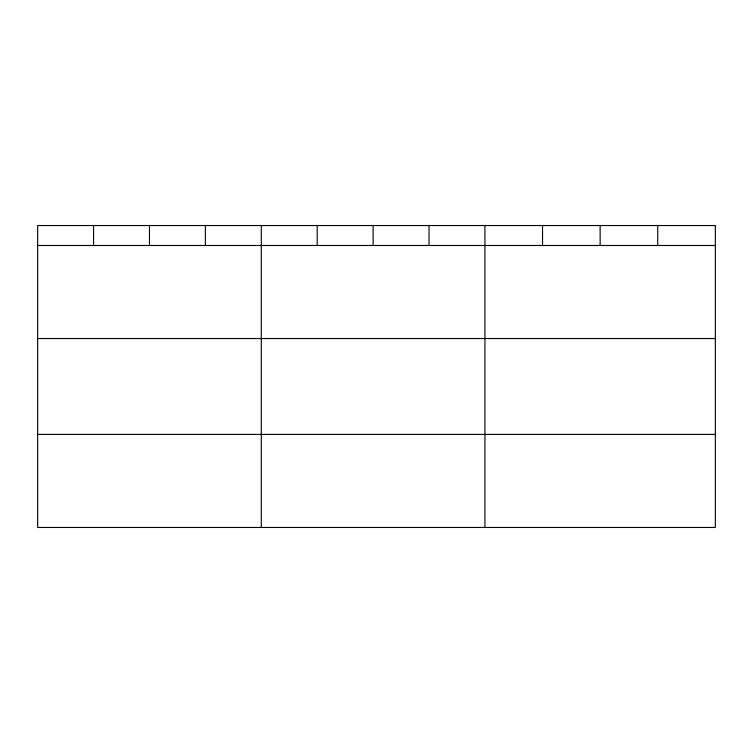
<?xml version="1.0" encoding="UTF-8"?>
<svg xmlns="http://www.w3.org/2000/svg" width="753" height="753" viewBox="0 0 753 753"><rect width="100%" height="100%" fill="white"/><g stroke="black" fill="none" stroke-linecap="round" stroke-linejoin="round"><path stroke-width="1.13" d="M715.35 338.539L715.35 225.533L37.65 225.533L37.65 527.467L715.35 527.467L715.35 338.539L37.65 338.539M37.65 245.487L715.35 245.487M37.65 434.415L715.35 434.415M657.745 225.533L657.745 245.487M600.141 225.533L600.141 245.487M542.537 225.533L542.537 245.487M484.932 225.533L484.932 527.467M429.022 225.533L429.022 245.487M373.111 225.533L373.111 245.487M317.201 225.533L317.201 245.487M261.291 225.533L261.291 527.467M205.381 225.533L205.381 245.487M149.471 225.533L149.471 245.487M93.56 225.533L93.56 245.487"/></g></svg>
